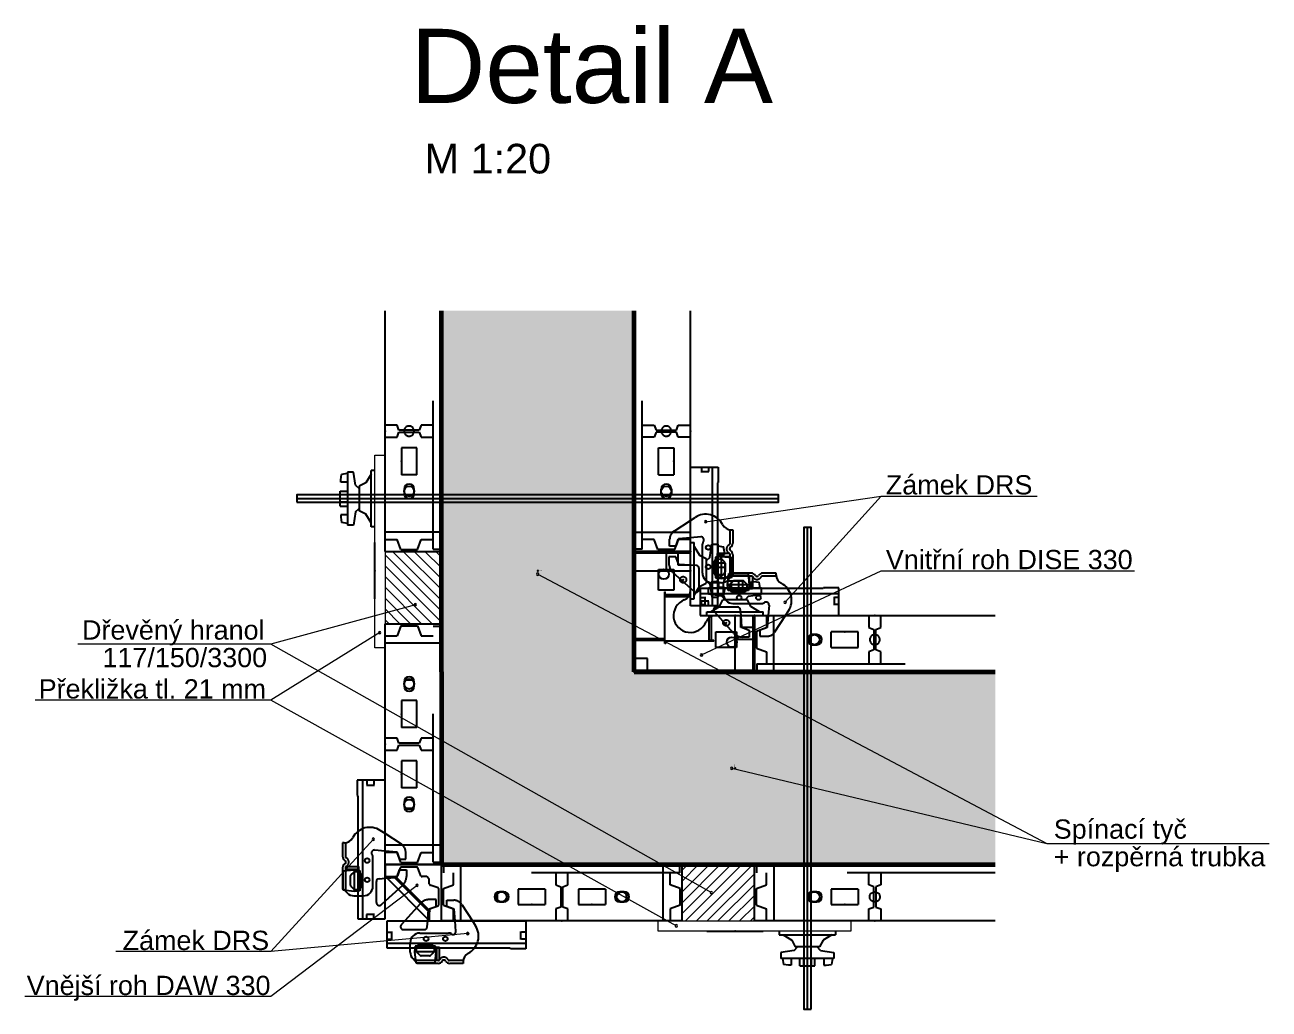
# Model space of a CAD drawing. Header units: millimetres. Extents: x 1924 to 471109, y -30014 to 109986.
# Drawn here: x 356945 to 358625, y 19697 to 21025 of the extents above; entities that cross this region are included whole.
import ezdxf

# ---------------------------------------------------------------- set-up
doc = ezdxf.new("R2010")
doc.units = ezdxf.units.MM
doc.header["$LTSCALE"] = 100
doc.linetypes.add('104', pattern=[4, 2, -2])
for name, color, linetype, lineweight in [('Bloky', 7, 'Continuous', 15), ('Hatch', 7, 'Continuous', 15), ('texty', 255, 'Continuous', 15), ('Velmi tlustá', 10, 'Continuous', 60)]:
    doc.layers.add(name, color=color, linetype=linetype, lineweight=lineweight)
doc.layers.add('PERI_HELPLINE', color=140, linetype='Continuous', plot=False)
doc.layers.add('PERI_HIDDEN', color=30, linetype='104', plot=False)
doc.styles.add('PERI-Blocktxt', font='arial.ttf')
doc.styles.add('PERI-txt-arial', font='arial.ttf')
doc.styles.get("Standard").update_dxf_attribs({"font": 'arial.ttf'})

msp = doc.modelspace()

# ---------------------------------------------------------------- hatches: boundary and pattern name
at = {"layer": 'Bloky', "true_color": 0x939598}
h = msp.add_hatch(dxfattribs=at)
h.set_pattern_fill('ANSI31', color=252, scale=3.25, angle=-90)
h.set_pattern_definition([(315, (220709.312, 364119.721), (7.2964581, 7.2964581), [])])
h.paths.add_polyline_path([(357507.359, 20314.211), (357431.309, 20314.211), (357431.309, 20216.711), (357507.359, 20216.711)])
h = msp.add_hatch(dxfattribs=at)
h.set_pattern_fill('ANSI31', color=252, scale=3.25)
h.set_pattern_definition([(45, (14026.849, -116906.336), (-7.2964581, 7.2964581), [])])
h.paths.add_polyline_path([(357832.359, 19891.711), (357832.359, 19815.661), (357929.859, 19815.661), (357929.859, 19891.711)])
at = {"layer": 'Hatch', "true_color": 0x939598}
h = msp.add_hatch(color=252, dxfattribs=at)
h.dxf.hatch_style = 1
h.paths.add_polyline_path([(357767.359, 20639.211), (357507.359, 20639.211), (357507.359, 20151.711), (357507.359, 19891.711), (357767.359, 19891.711), (358254.859, 19891.711), (358254.859, 20151.711), (357767.359, 20151.711)])
h.paths.add_polyline_path([(357508.163, 20314.048), (357508.163, 20316.19), (357507.188, 20316.19), (357507.188, 20314.048)], flags=24)
h.paths.add_polyline_path([(357508.606, 20313.959), (357508.606, 20319.988), (357507.093, 20319.988), (357507.093, 20313.959)], flags=9)
h.paths.add_polyline_path([(357929.695, 20150.907), (357931.837, 20150.907), (357931.837, 20151.882), (357929.695, 20151.882)], flags=8)
h.paths.add_polyline_path([(357929.606, 20150.464), (357935.635, 20150.464), (357935.635, 20151.977), (357929.606, 20151.977)], flags=24)
h.paths.add_polyline_path([(357767.521, 20314.048), (357767.521, 20316.19), (357766.546, 20316.19), (357766.546, 20314.048)], flags=24)
h.paths.add_polyline_path([(357767.627, 20313.959), (357767.627, 20319.988), (357766.114, 20319.988), (357766.114, 20313.959)], flags=25)

# ---------------------------------------------------------------- linework, layer by layer
at = {"color": 0, "linetype": 'ByBlock'}
for p, q in [((357431.309, 20314.211), (357431.309, 20639.211)), ((357507.359, 20314.211), (357507.359, 20639.211)), ((357767.359, 20314.211), (357767.359, 20639.211)), ((357843.409, 20314.211), (357843.409, 20639.211)), ((357380.609, 20421.461), (357380.609, 20349.961)), ((357388.821, 20421.461), (357380.609, 20421.461)), ((357391.336, 20403.563), (357388.821, 20421.461)), ((357417.659, 20423.736), (357412.459, 20423.736)), ((357412.459, 20347.686), (357412.459, 20423.736)), ((357843.409, 20332.7), (357843.409, 20428.125)), ((357843.409, 20428.125), (357880.862, 20428.125)), ((357868.514, 20421.625), (357857.426, 20421.625)), ((357858.359, 20427.445), (357858.359, 20422.376)), ((357867.784, 20427.445), (357867.784, 20422.376)), ((357873.387, 20240.925), (357873.387, 20428.125)), ((357880.862, 20428.125), (357880.862, 20407.325)), ((357371.509, 20411.061), (357372.754, 20418.127)), ((357371.509, 20407.811), (357371.509, 20411.061)), ((357380.609, 20407.811), (357371.509, 20407.811)), ((357380.609, 20419.511), (357372.754, 20418.127)), ((357391.336, 20403.563), (357396.219, 20399.074)), ((357405.309, 20406.858), (357396.219, 20402.232)), ((357412.459, 20418.536), (357405.309, 20406.858)), ((357880.862, 20407.325), (357880.045, 20406.854)), ((357880.045, 20406.854), (357880.045, 20240.925)), ((357370.859, 20395.826), (357380.609, 20395.826)), ((357370.859, 20375.597), (357370.859, 20395.826)), ((357380.609, 20390.769), (357370.859, 20390.769)), ((357396.219, 20402.232), (357396.219, 20369.191)), ((357456.984, 20398.386), (357456.984, 20392.536)), ((357470.634, 20392.536), (357470.634, 20398.386)), ((357804.084, 20392.536), (357804.084, 20398.386)), ((357817.734, 20398.386), (357817.734, 20392.536)), ((357380.609, 20380.654), (357370.859, 20380.654)), ((357370.859, 20375.597), (357380.609, 20375.597)), ((357391.336, 20367.86), (357396.219, 20372.349)), ((357371.509, 20363.611), (357371.509, 20360.361)), ((357380.609, 20363.611), (357371.509, 20363.611)), ((357371.509, 20360.361), (357372.754, 20353.296)), ((357380.609, 20351.911), (357372.754, 20353.296)), ((357391.336, 20367.86), (357388.821, 20349.961)), ((357405.309, 20364.565), (357396.219, 20369.191)), ((357412.459, 20352.886), (357405.309, 20364.565)), ((357843.409, 20356.109), (357849.801, 20360.26)), ((357388.821, 20349.961), (357380.609, 20349.961)), ((357417.659, 20347.686), (357412.459, 20347.686)), ((357898.454, 20343.655), (357900.687, 20343.655)), ((357900.687, 20343.655), (357900.687, 20325.536)), ((357417.659, 20250.186), (357417.659, 20326.236)), ((357857.447, 20333.929), (357843.409, 20332.7)), ((357843.409, 20295.723), (357843.409, 20332.7)), ((357843.409, 20326.236), (357848.609, 20326.236)), ((357843.409, 20250.186), (357843.409, 20326.236)), ((357848.609, 20250.186), (357848.609, 20326.236)), ((357848.609, 20321.036), (357855.759, 20309.358)), ((357859.737, 20285.155), (357859.737, 20323.981)), ((357869.731, 20306.063), (357872.246, 20323.961)), ((357872.246, 20323.961), (357880.459, 20323.961)), ((357880.459, 20323.961), (357880.459, 20252.461)), ((357880.459, 20322.011), (357888.313, 20320.627)), ((357889.559, 20313.561), (357888.313, 20320.627)), ((357431.309, 20314.211), (357507.359, 20314.211)), ((357843.409, 20314.211), (357767.359, 20314.211)), ((357767.359, 20314.211), (357767.359, 20151.711)), ((357843.409, 20314.211), (357767.359, 20314.211)), ((357769.309, 20312.261), (357843.409, 20312.261)), ((357769.309, 20153.661), (357769.309, 20311.936)), ((357843.409, 20253.111), (357843.409, 20314.211)), ((357855.759, 20309.358), (357864.848, 20304.732)), ((357869.731, 20306.063), (357864.848, 20301.574)), ((357864.848, 20304.732), (357864.848, 20271.691)), ((357885.087, 20307.253), (357877.287, 20306.433)), ((357877.287, 20306.433), (357877.287, 20278.826)), ((357880.459, 20310.311), (357889.559, 20310.311)), ((357900.037, 20305.681), (357885.087, 20307.253)), ((357885.087, 20306.807), (357885.087, 20278.692)), ((357889.559, 20310.311), (357889.559, 20313.561)), ((357900.037, 20279.578), (357900.037, 20305.681)), ((357900.687, 20309.774), (357900.687, 20281.092)), ((357805.578, 20290.161), (357809.74, 20290.161)), ((357851.481, 20295.158), (357843.409, 20295.723)), ((357855.109, 20263.025), (357855.109, 20291.268)), ((357875.987, 20283.902), (357875.987, 20301.357)), ((357890.209, 20298.326), (357880.459, 20298.326)), ((357880.459, 20293.269), (357890.209, 20293.269)), ((357890.209, 20278.097), (357890.209, 20298.326)), ((357855.759, 20267.065), (357864.848, 20271.691)), ((357869.731, 20270.36), (357864.848, 20274.849)), ((357869.731, 20270.36), (357872.246, 20252.461)), ((357870.059, 20264.811), (357871.443, 20272.666)), ((357878.509, 20273.911), (357871.443, 20272.666)), ((357885.412, 20272.155), (357872.737, 20272.155)), ((357877.287, 20278.826), (357885.087, 20278.006)), ((357881.759, 20273.911), (357878.509, 20273.911)), ((357880.459, 20283.154), (357890.209, 20283.154)), ((357890.209, 20278.097), (357880.459, 20278.097)), ((357881.759, 20264.811), (357881.759, 20273.911)), ((357885.087, 20278.006), (357900.037, 20279.578)), ((357887.802, 20269.764), (357887.802, 20257.089)), ((357894.696, 20282.044), (357891.61, 20278.957)), ((357893.653, 20269.44), (357895.225, 20284.39)), ((357894.473, 20261.64), (357893.653, 20269.44)), ((357893.744, 20274.561), (357913.973, 20274.561)), ((357893.744, 20274.561), (357893.744, 20264.811)), ((357922.454, 20269.44), (357894.339, 20269.44)), ((357897.691, 20279.049), (357894.604, 20275.963)), ((357895.225, 20284.39), (357921.328, 20284.39)), ((357925.421, 20285.039), (357896.739, 20285.039)), ((357898.801, 20264.811), (357898.801, 20274.561)), ((357908.916, 20264.811), (357908.916, 20274.561)), ((357913.973, 20274.561), (357913.973, 20264.811)), ((357921.328, 20284.39), (357922.9, 20269.44)), ((357922.9, 20269.44), (357922.08, 20261.64)), ((357925.959, 20273.911), (357929.209, 20273.911)), ((357925.959, 20264.811), (357925.959, 20273.911)), ((357929.209, 20273.911), (357936.274, 20272.666)), ((357937.659, 20264.811), (357936.274, 20272.666)), ((357959.302, 20285.039), (357941.183, 20285.039)), ((357959.302, 20282.807), (357959.302, 20285.039)), ((357843.409, 20253.111), (357840.692, 20253.111)), ((357843.409, 20255.711), (357842.255, 20255.711)), ((357843.409, 20240.925), (357843.409, 20264.801)), ((357843.409, 20264.801), (357848.599, 20260.127)), ((357848.609, 20255.386), (357855.759, 20267.065)), ((358022.501, 20264.398), (357856.572, 20264.398)), ((357856.572, 20264.398), (357856.572, 20227.761)), ((357856.572, 20257.74), (358043.772, 20257.74)), ((357857.253, 20252.136), (357862.322, 20252.136)), ((357863.072, 20252.867), (357863.072, 20241.779)), ((357939.609, 20264.811), (357868.109, 20264.811)), ((357868.109, 20256.599), (357868.109, 20264.811)), ((357886.007, 20254.084), (357868.109, 20256.599)), ((357872.246, 20252.461), (357880.459, 20252.461)), ((357880.459, 20266.111), (357889.559, 20266.111)), ((357880.459, 20254.411), (357888.313, 20255.796)), ((357886.007, 20254.084), (357890.496, 20249.201)), ((357889.559, 20262.861), (357888.313, 20255.796)), ((357889.559, 20266.111), (357889.559, 20262.861)), ((357922.08, 20261.64), (357894.473, 20261.64)), ((357899.55, 20260.339), (357917.005, 20260.339)), ((357921.71, 20254.084), (357917.221, 20249.201)), ((357921.71, 20254.084), (357939.609, 20256.599)), ((357939.609, 20256.599), (357939.609, 20264.811)), ((358022.972, 20265.215), (358022.501, 20264.398)), ((358043.772, 20265.215), (358022.972, 20265.215)), ((358037.272, 20252.867), (358037.272, 20241.779)), ((358043.092, 20252.136), (358038.023, 20252.136)), ((358043.772, 20227.761), (358043.772, 20265.215)), ((357843.409, 20250.186), (357848.609, 20250.186)), ((357880.045, 20240.925), (357843.409, 20240.925)), ((357857.253, 20242.711), (357862.322, 20242.711)), ((357868.514, 20247.425), (357857.426, 20247.425)), ((357858.359, 20241.606), (357858.359, 20246.675)), ((357867.784, 20241.606), (357867.784, 20246.675)), ((357871.034, 20232.961), (357882.712, 20240.111)), ((357878.672, 20239.461), (357906.915, 20239.461)), ((357882.712, 20240.111), (357887.338, 20249.201)), ((357920.379, 20249.201), (357887.338, 20249.201)), ((357900.802, 20244.089), (357939.628, 20244.089)), ((357910.805, 20235.834), (357911.37, 20227.761)), ((357925.005, 20240.111), (357920.379, 20249.201)), ((357936.684, 20232.961), (357925.005, 20240.111)), ((357949.576, 20241.8), (357948.347, 20227.761)), ((358043.092, 20242.711), (358038.023, 20242.711)), ((357856.572, 20227.761), (357880.448, 20227.761)), ((357865.834, 20232.961), (357941.884, 20232.961)), ((357865.834, 20227.761), (357865.834, 20232.961)), ((357865.834, 20227.761), (357941.884, 20227.761)), ((357868.759, 20227.761), (357929.859, 20227.761)), ((357868.759, 20225.045), (357868.759, 20227.761)), ((357880.448, 20227.761), (357875.774, 20232.952)), ((357911.37, 20227.761), (357948.347, 20227.761)), ((357927.909, 20227.761), (357927.909, 20153.661)), ((357929.859, 20151.711), (357929.859, 20227.761)), ((357929.859, 20227.761), (358254.859, 20227.761)), ((357929.859, 20227.761), (357929.859, 20151.711)), ((357941.884, 20227.761), (357941.884, 20232.961)), ((357948.347, 20227.761), (358043.772, 20227.761)), ((357971.756, 20227.761), (357975.907, 20234.154)), ((357431.309, 19891.711), (357431.309, 20216.711)), ((357431.309, 20216.711), (357507.359, 20216.711)), ((357507.359, 19891.711), (357507.359, 20216.711)), ((358014.034, 20202.086), (358008.184, 20202.086)), ((357905.809, 20194.092), (357905.809, 20189.93)), ((358008.184, 20188.436), (358014.034, 20188.436)), ((357767.359, 20151.711), (357929.859, 20151.711)), ((357927.909, 20153.661), (357769.309, 20153.661)), ((357929.859, 20151.711), (358254.859, 20151.711)), ((357456.984, 20138.386), (357456.984, 20132.536)), ((357460.069, 20141.171), (357467.548, 20141.171)), ((357470.634, 20132.536), (357470.634, 20138.386)), ((357431.309, 20005.625), (357393.855, 20005.625)), ((357393.855, 20005.625), (357393.855, 19984.825)), ((357401.33, 19818.425), (357401.33, 20005.625)), ((357406.934, 20004.945), (357406.934, 19999.876)), ((357416.359, 20004.945), (357416.359, 19999.876)), ((357431.309, 19910.2), (357431.309, 20005.625)), ((357393.855, 19984.825), (357394.672, 19984.354)), ((357394.672, 19984.354), (357394.672, 19818.425)), ((357406.203, 19999.125), (357417.291, 19999.125)), ((357456.984, 19975.886), (357456.984, 19970.036)), ((357467.548, 19967.252), (357460.069, 19967.252)), ((357470.634, 19970.036), (357470.634, 19975.886)), ((357431.309, 19933.609), (357424.916, 19937.76)), ((357376.263, 19921.155), (357374.031, 19921.155)), ((357374.031, 19921.155), (357374.031, 19903.036)), ((357414.981, 19862.655), (357414.981, 19901.481)), ((357417.27, 19911.429), (357431.309, 19910.2)), ((357431.309, 19873.223), (357431.309, 19910.2)), ((357374.031, 19887.274), (357374.031, 19858.592)), ((357374.68, 19883.181), (357389.63, 19884.753)), ((357374.68, 19857.078), (357374.68, 19883.181)), ((357389.63, 19884.753), (357397.43, 19883.933)), ((357389.63, 19884.307), (357389.63, 19856.192)), ((357397.43, 19883.933), (357397.43, 19856.326)), ((357507.359, 19891.711), (357431.309, 19891.711)), ((357431.309, 19891.711), (357431.309, 19876.111)), ((357431.309, 19891.711), (357507.359, 19891.711)), ((357507.359, 19815.661), (357507.359, 19891.711)), ((357832.359, 19891.711), (357507.359, 19891.711)), ((357507.359, 19815.661), (357507.359, 19891.711)), ((357832.359, 19815.661), (357832.359, 19891.711)), ((358254.859, 19891.711), (357929.859, 19891.711)), ((357929.859, 19815.661), (357929.859, 19891.711)), ((357398.731, 19861.402), (357398.731, 19878.857)), ((357419.609, 19840.525), (357419.609, 19868.768)), ((357423.236, 19872.658), (357431.309, 19873.223)), ((357431.959, 19875.461), (357491.109, 19816.311)), ((357389.63, 19855.506), (357374.68, 19857.078)), ((357377.026, 19856.549), (357380.113, 19853.463)), ((357389.306, 19849.655), (357401.981, 19849.655)), ((357397.43, 19856.326), (357389.63, 19855.506)), ((357582.899, 19844.422), (357582.899, 19851.901)), ((357591.534, 19854.986), (357585.684, 19854.986)), ((357754.034, 19854.986), (357748.184, 19854.986)), ((357756.818, 19851.901), (357756.818, 19844.422)), ((358014.034, 19854.986), (358008.184, 19854.986)), ((357431.309, 19842.301), (357426.118, 19837.627)), ((357431.309, 19818.425), (357431.309, 19842.301)), ((357585.684, 19841.336), (357591.534, 19841.336)), ((357748.184, 19841.336), (357754.034, 19841.336)), ((358008.184, 19841.336), (358014.034, 19841.336)), ((357394.672, 19818.425), (357431.309, 19818.425)), ((357406.203, 19824.925), (357417.291, 19824.925)), ((357406.934, 19819.106), (357406.934, 19824.175)), ((357416.359, 19819.106), (357416.359, 19824.175)), ((357434.072, 19779.025), (357434.072, 19815.661)), ((357434.072, 19815.661), (357457.948, 19815.661)), ((357457.948, 19815.661), (357453.274, 19810.471)), ((357488.305, 19807.589), (357488.87, 19815.661)), ((357488.87, 19815.661), (357525.847, 19815.661)), ((357491.759, 19815.661), (357507.359, 19815.661)), ((357832.359, 19815.661), (357507.359, 19815.661)), ((357527.076, 19801.623), (357525.847, 19815.661)), ((357525.847, 19815.661), (357621.272, 19815.661)), ((357549.256, 19815.661), (357553.407, 19809.269)), ((357621.272, 19815.661), (357621.272, 19778.208)), ((358254.859, 19815.661), (357929.859, 19815.661)), ((357434.753, 19800.711), (357439.822, 19800.711)), ((357440.572, 19790.556), (357440.572, 19801.644)), ((357456.172, 19803.961), (357484.415, 19803.961)), ((357478.302, 19799.333), (357517.128, 19799.333)), ((357614.772, 19790.556), (357614.772, 19801.644)), ((357620.592, 19800.711), (357615.523, 19800.711)), ((357865.834, 19802.011), (357941.884, 19802.011)), ((357963.334, 19802.011), (357963.334, 19796.811)), ((358039.384, 19802.011), (358039.384, 19796.811)), ((357434.072, 19785.683), (357621.272, 19785.683)), ((357434.753, 19791.286), (357439.822, 19791.286)), ((357465.302, 19773.658), (357465.302, 19786.333)), ((357471.973, 19781.783), (357471.153, 19773.983)), ((357499.58, 19781.783), (357471.973, 19781.783)), ((357477.05, 19783.083), (357494.505, 19783.083)), ((357500.4, 19773.983), (357499.58, 19781.783)), ((357620.592, 19791.286), (357615.523, 19791.286)), ((357963.334, 19796.811), (358039.384, 19796.811)), ((357968.534, 19796.811), (357980.212, 19789.661)), ((357980.212, 19789.661), (357984.838, 19780.572)), ((358022.505, 19789.661), (358017.879, 19780.572)), ((358034.184, 19796.811), (358022.505, 19789.661)), ((357600.001, 19779.025), (357434.072, 19779.025)), ((357471.153, 19773.983), (357472.725, 19759.033)), ((357499.954, 19773.983), (357471.839, 19773.983)), ((357498.828, 19759.033), (357500.4, 19773.983)), ((357600.472, 19778.208), (357600.001, 19779.025)), ((357621.272, 19778.208), (357600.472, 19778.208)), ((357983.507, 19775.689), (357965.609, 19773.174)), ((357965.609, 19773.174), (357965.609, 19764.961)), ((358037.109, 19764.961), (357965.609, 19764.961)), ((357967.559, 19764.961), (357968.943, 19757.107)), ((357979.259, 19764.961), (357979.259, 19755.861)), ((357983.507, 19775.689), (357987.996, 19780.572)), ((358017.879, 19780.572), (357984.838, 19780.572)), ((357991.244, 19755.211), (357991.244, 19764.961)), ((357996.301, 19764.961), (357996.301, 19755.211)), ((358006.416, 19764.961), (358006.416, 19755.211)), ((358011.473, 19755.211), (358011.473, 19764.961)), ((358019.21, 19775.689), (358014.721, 19780.572)), ((358019.21, 19775.689), (358037.109, 19773.174)), ((358023.459, 19764.961), (358023.459, 19755.861)), ((358035.159, 19764.961), (358033.774, 19757.107)), ((358037.109, 19773.174), (358037.109, 19764.961)), ((357472.196, 19761.379), (357469.11, 19764.466)), ((357472.725, 19759.033), (357498.828, 19759.033)), ((357502.921, 19758.383), (357474.239, 19758.383)), ((357536.802, 19758.383), (357518.683, 19758.383)), ((357536.802, 19760.616), (357536.802, 19758.383)), ((357976.009, 19755.861), (357968.943, 19757.107)), ((357979.259, 19755.861), (357976.009, 19755.861)), ((357991.244, 19755.211), (358011.473, 19755.211)), ((358023.459, 19755.861), (358026.709, 19755.861)), ((358026.709, 19755.861), (358033.774, 19757.107))]:
    msp.add_line(p, q, dxfattribs=at)
for points in [[(357312.359, 20380.836), (357962.359, 20380.836), (357962.359, 20390.586), (357312.359, 20390.586)], [(358006.234, 19696.711), (358006.234, 20346.711), (357996.484, 20346.711), (357996.484, 19696.711)]]:
    msp.add_lwpolyline(points, close=True, dxfattribs=at)
for centre, radius in [((357463.809, 20395.461), 6.825), ((357810.909, 20395.461), 6.825), ((357867.537, 20319.605), 3.087), ((357807.659, 20283.661), 6.825), ((357867.537, 20293.605), 3.087), ((357909.252, 20251.889), 3.087), ((357935.252, 20251.889), 3.087), ((358011.109, 20195.261), 6.825), ((357899.309, 20192.011), 6.825), ((357463.809, 20135.461), 6.825), ((357463.809, 19972.961), 6.825), ((357407.181, 19897.105), 3.087), ((357407.181, 19871.105), 3.087), ((357588.609, 19848.161), 6.825), ((357751.109, 19848.161), 6.825), ((358011.109, 19848.161), 6.825), ((357486.752, 19791.533), 3.087), ((357512.752, 19791.533), 3.087)]:
    msp.add_circle(centre, radius, dxfattribs=at)
for centre, radius, start, end in [((357463.809, 20398.386), 6.825, 0, 180), ((357810.909, 20398.386), 6.825, 0, 180), ((357463.809, 20392.536), 6.825, 180, 0), ((357810.909, 20392.536), 6.825, 180, 0), ((357863.962, 20338.455), 26, 27.818139, 123), ((357898.454, 20356.655), 13, 207.818139, 270), ((357857.787, 20330.043), 3.9, 324.340912, 95), ((357866.237, 20323.981), 6.5, 144.340912, 180), ((357898.737, 20317.655), 2.6, 120, 240), ((357894.187, 20325.536), 6.5, 300, 0), ((357878.587, 20301.357), 2.6, 119.983221, 180), ((357894.187, 20309.774), 6.5, 0, 60), ((357851.209, 20291.268), 3.9, 0, 86), ((357872.737, 20285.155), 13, 180, 270), ((357878.587, 20283.902), 2.6, 180, 240), ((357885.412, 20285.155), 13, 270, 315), ((357900.802, 20269.764), 13, 135, 180), ((357887.802, 20288.938), 9.75, 315, 317.695679), ((357887.802, 20288.938), 9.75, 332.197148, 336.432346), ((357904.585, 20272.155), 9.75, 132.304321, 135), ((357904.585, 20272.155), 9.75, 113.567654, 117.802852), ((357925.421, 20278.539), 6.5, 30, 90), ((357933.302, 20283.089), 2.6, 210, 330), ((357941.183, 20278.539), 6.5, 90, 150), ((357972.302, 20282.807), 13, 180, 242.181861), ((357954.102, 20248.314), 26, 327, 62.181861), ((357830.409, 20261.064), 13, 291.323686, 0), ((357851.209, 20263.025), 3.9, 228, 0), ((357900.802, 20257.089), 13, 180, 270), ((357899.55, 20262.939), 2.6, 210, 270), ((357917.005, 20262.939), 2.6, 270, 330.016779), ((357843.409, 20227.761), 22.75, 111.323686, 338.676314), ((357878.672, 20235.561), 3.9, 90, 222), ((357906.915, 20235.561), 3.9, 4, 90), ((357939.628, 20250.589), 6.5, 270, 305.659088), ((357945.69, 20242.139), 3.9, 355, 125.659088), ((357876.711, 20214.761), 13, 90, 158.676314), ((358008.184, 20195.261), 6.825, 90, 270), ((358014.034, 20195.261), 6.825, 270, 90), ((357463.809, 20138.386), 6.825, 0, 180), ((357463.809, 20132.536), 6.825, 180, 0), ((357463.809, 19975.886), 6.825, 0, 180), ((357463.809, 19970.036), 6.825, 180, 0), ((357410.756, 19915.955), 26, 57, 152.181861), ((357376.263, 19934.155), 13, 270, 332.181861), ((357380.531, 19903.036), 6.5, 180, 240), ((357416.931, 19907.543), 3.9, 85, 215.659088), ((357408.481, 19901.481), 6.5, 0, 35.659088), ((357380.531, 19887.274), 6.5, 120, 180), ((357375.981, 19895.155), 2.6, 300, 60), ((357396.131, 19878.857), 2.6, 360, 60.016779), ((357423.509, 19868.768), 3.9, 94, 180), ((357431.959, 19876.111), 0.65, 180, 270), ((357370.132, 19849.655), 9.75, 62.197148, 66.432346), ((357370.132, 19849.655), 9.75, 45, 47.695679), ((357389.306, 19862.655), 13, 225, 270), ((357396.131, 19861.402), 2.6, 300, 0), ((357401.981, 19862.655), 13, 270, 0), ((357585.684, 19848.161), 6.825, 90, 270), ((357591.534, 19848.161), 6.825, 270, 90), ((357748.184, 19848.161), 6.825, 90, 270), ((357754.034, 19848.161), 6.825, 270, 90), ((358008.184, 19848.161), 6.825, 90, 270), ((358014.034, 19848.161), 6.825, 270, 90), ((357423.509, 19840.525), 3.9, 180, 312), ((357491.759, 19816.311), 0.65, 180, 270), ((357456.172, 19807.861), 3.9, 138, 270), ((357478.302, 19786.333), 13, 90, 180), ((357484.415, 19807.861), 3.9, 270, 356), ((357517.128, 19792.833), 6.5, 54.340912, 90), ((357523.19, 19801.283), 3.9, 234.340912, 5), ((357531.602, 19795.108), 26, 297.818139, 33), ((357477.05, 19780.483), 2.6, 90, 150), ((357494.505, 19780.483), 2.6, 29.983221, 90), ((357478.302, 19773.658), 13, 180, 225), ((357549.802, 19760.616), 13, 117.818139, 180), ((357465.302, 19754.485), 9.75, 42.304321, 45), ((357465.302, 19754.485), 9.75, 23.567654, 27.802852), ((357502.921, 19764.883), 6.5, 270, 330), ((357510.802, 19760.333), 2.6, 30, 150), ((357518.683, 19764.883), 6.5, 210, 270)]:
    msp.add_arc(centre, radius, start, end, dxfattribs=at)
at = {"layer": 'Bloky'}
for p, q in [((357417.659, 20444.211), (357431.309, 20444.211)), ((357417.659, 20184.211), (357417.659, 20444.211)), ((357431.309, 20346.711), (357431.309, 20184.211)), ((357507.359, 20314.211), (357431.309, 20314.211)), ((357431.309, 20314.211), (357431.309, 20216.711)), ((357507.359, 20216.711), (357507.359, 20314.211)), ((357431.309, 20216.711), (357507.359, 20216.711)), ((357431.309, 20184.211), (357417.659, 20184.211)), ((357832.359, 19891.711), (357832.359, 19815.661)), ((357929.859, 19891.711), (357832.359, 19891.711)), ((357929.859, 19815.661), (357929.859, 19891.711)), ((357799.859, 19802.011), (357799.859, 19815.661)), ((357799.859, 19815.661), (357962.359, 19815.661)), ((357832.359, 19815.661), (357929.859, 19815.661)), ((358059.859, 19815.661), (358059.859, 19802.011)), ((358059.859, 19802.011), (357799.859, 19802.011))]:
    msp.add_line(p, q, dxfattribs=at)
at = {"layer": 'PERI_HELPLINE'}
for p, q in [((357312.359, 20385.711), (357962.359, 20385.711)), ((357507.359, 20340.211), (357431.309, 20340.211)), ((357767.359, 20340.211), (357843.409, 20340.211)), ((358001.359, 19696.711), (358001.359, 20346.711)), ((357810.909, 20314.211), (357810.909, 20288.211)), ((357767.359, 20288.211), (357843.409, 20288.211)), ((357903.859, 20151.711), (357903.859, 20227.761)), ((357955.859, 20151.711), (357955.859, 20227.761)), ((357507.359, 20190.737), (357431.309, 20190.737)), ((357929.859, 20195.261), (357903.859, 20195.261)), ((357507.359, 19917.737), (357431.309, 19917.737)), ((357533.333, 19891.711), (357533.333, 19815.661)), ((357806.333, 19891.711), (357806.333, 19815.661)), ((357955.859, 19891.711), (357955.859, 19815.661))]:
    msp.add_line(p, q, dxfattribs=at)
for p in [(357431.309, 20476.711), (357843.409, 20476.711), (357453.409, 20436.086), (357821.309, 20436.086), (357507.359, 20314.211), (357767.359, 20314.211), (357843.409, 20314.39), (357417.659, 20288.211), (357637.359, 20288.211), (357843.409, 20288.211), (357833.659, 20276.186), (357903.859, 20227.761), (357930.037, 20227.761), (358092.359, 20227.761), (357507.359, 20216.711), (357891.834, 20218.011), (358051.734, 20205.661), (357767.359, 20151.711), (357929.859, 20151.711), (357453.409, 20094.836), (357431.309, 20054.211), (357903.859, 20021.711), (357453.409, 20013.586), (357431.309, 19891.89), (357507.359, 19891.711), (357507.359, 19891.711), (357507.359, 19891.711), (357832.359, 19891.711), (357629.234, 19837.761), (357710.484, 19837.761), (358051.734, 19837.761), (357507.537, 19815.661), (357669.859, 19815.661), (358092.359, 19815.661), (357903.859, 19802.011)]:
    msp.add_point(p, dxfattribs=at)
at = {"layer": 'PERI_HIDDEN'}
for p, q in [((357496.309, 20317.461), (357496.309, 20639.211)), ((357778.409, 20317.461), (357778.409, 20639.211)), ((357447.559, 20484.836), (357431.309, 20484.836)), ((357450.043, 20478.011), (357447.559, 20484.836)), ((357447.559, 20468.586), (357450.043, 20475.411)), ((357477.574, 20478.011), (357450.043, 20478.011)), ((357450.043, 20475.411), (357477.574, 20475.411)), ((357480.059, 20484.836), (357477.574, 20478.011)), ((357477.574, 20475.411), (357480.059, 20468.586)), ((357496.309, 20484.836), (357480.059, 20484.836)), ((357778.409, 20484.836), (357794.659, 20484.836)), ((357794.659, 20484.836), (357797.143, 20478.011)), ((357797.143, 20475.411), (357794.659, 20468.586)), ((357797.143, 20478.011), (357824.674, 20478.011)), ((357824.674, 20475.411), (357797.143, 20475.411)), ((357824.674, 20478.011), (357827.159, 20484.836)), ((357827.159, 20468.586), (357824.674, 20475.411)), ((357827.159, 20484.836), (357843.409, 20484.836)), ((357431.309, 20468.586), (357447.559, 20468.586)), ((357480.059, 20468.586), (357496.309, 20468.586)), ((357794.659, 20468.586), (357778.409, 20468.586)), ((357843.409, 20468.586), (357827.159, 20468.586)), ((357474.209, 20417.886), (357453.409, 20417.886)), ((357800.509, 20417.886), (357821.309, 20417.886)), ((357896.787, 20343.655), (357896.787, 20324.746)), ((357431.309, 20330.461), (357447.559, 20330.461)), ((357452.432, 20317.071), (357447.559, 20330.461)), ((357475.185, 20317.071), (357480.059, 20330.461)), ((357480.059, 20330.461), (357496.309, 20330.461)), ((357794.659, 20330.461), (357778.409, 20330.461)), ((357799.532, 20317.071), (357794.659, 20330.461)), ((357822.285, 20317.071), (357827.159, 20330.461)), ((357843.409, 20330.461), (357827.159, 20330.461)), ((357452.432, 20317.071), (357475.185, 20317.071)), ((357456.984, 20314.211), (357456.984, 20317.071)), ((357470.634, 20314.211), (357470.634, 20317.071)), ((357496.309, 20317.461), (357507.359, 20317.461)), ((357778.409, 20317.461), (357767.359, 20317.461)), ((357822.285, 20317.071), (357799.532, 20317.071)), ((357804.084, 20314.211), (357804.084, 20317.071)), ((357804.084, 20314.211), (357804.084, 20312.261)), ((357817.734, 20314.211), (357817.734, 20317.071)), ((357817.734, 20314.211), (357817.734, 20312.261)), ((357827.159, 20295.686), (357827.159, 20312.261)), ((357878.315, 20303.943), (357883.853, 20304.525)), ((357885.963, 20303.778), (357889.525, 20300.217)), ((357896.787, 20310.564), (357896.787, 20278.145)), ((357769.309, 20294.711), (357767.359, 20294.711)), ((357800.509, 20262.211), (357800.509, 20290.161)), ((357800.509, 20290.161), (357805.578, 20290.161)), ((357809.74, 20290.161), (357821.309, 20290.161)), ((357821.309, 20290.161), (357821.309, 20262.211)), ((357843.409, 20295.686), (357827.159, 20295.686)), ((357843.409, 20264.801), (357843.409, 20295.723)), ((357890.287, 20298.378), (357890.287, 20286.882)), ((357769.309, 20281.711), (357767.359, 20281.711)), ((357883.853, 20280.735), (357878.315, 20281.317)), ((357889.525, 20285.043), (357885.963, 20281.482)), ((357926.211, 20281.139), (357893.792, 20281.139)), ((357900.691, 20273.878), (357897.129, 20270.316)), ((357914.025, 20274.639), (357902.529, 20274.639)), ((357919.425, 20270.316), (357915.864, 20273.878)), ((357959.302, 20281.139), (357940.393, 20281.139)), ((357821.309, 20262.211), (357800.509, 20262.211)), ((357809.609, 20259.611), (357808.959, 20259.611)), ((357808.959, 20190.061), (357808.959, 20259.611)), ((357809.609, 20253.111), (357809.609, 20259.611)), ((357842.255, 20255.711), (357809.609, 20255.711)), ((357840.692, 20253.111), (357809.609, 20253.111)), ((357896.382, 20268.206), (357896.964, 20262.668)), ((357919.59, 20262.668), (357920.172, 20268.206)), ((357868.759, 20193.961), (357868.759, 20225.045)), ((357871.359, 20227.761), (357871.359, 20193.961)), ((357880.448, 20227.761), (357911.37, 20227.761)), ((357911.334, 20211.511), (357911.334, 20227.761)), ((357946.109, 20227.761), (357946.109, 20211.511)), ((358084.234, 20227.761), (358084.234, 20211.511)), ((358100.484, 20211.511), (358100.484, 20227.761)), ((357452.432, 20213.851), (357447.559, 20200.461)), ((357452.432, 20213.851), (357475.185, 20213.851)), ((357456.984, 20216.711), (357456.984, 20213.851)), ((357470.634, 20216.711), (357470.634, 20213.851)), ((357475.185, 20213.851), (357480.059, 20200.461)), ((357496.309, 19894.961), (357496.309, 20213.461)), ((357496.309, 20213.461), (357507.359, 20213.461)), ((357877.859, 20205.661), (357905.809, 20205.661)), ((357877.859, 20184.861), (357877.859, 20205.661)), ((357905.809, 20205.661), (357905.809, 20194.092)), ((357927.584, 20211.511), (357911.334, 20211.511)), ((357929.859, 20202.086), (357927.909, 20202.086)), ((357929.859, 20202.086), (357932.719, 20202.086)), ((357932.719, 20206.638), (357946.109, 20211.511)), ((357932.719, 20206.638), (357932.719, 20183.885)), ((358033.534, 20184.861), (358033.534, 20205.661)), ((358084.234, 20211.511), (358091.059, 20209.027)), ((358091.059, 20209.027), (358091.059, 20181.496)), ((358093.659, 20209.027), (358100.484, 20211.511)), ((358093.659, 20181.496), (358093.659, 20209.027)), ((357431.309, 20200.461), (357447.559, 20200.461)), ((357480.059, 20200.461), (357496.309, 20200.461)), ((357769.309, 20196.886), (357808.959, 20196.886)), ((357808.959, 20194.286), (357769.309, 20194.286)), ((357810.259, 20190.061), (357808.959, 20190.061)), ((357875.259, 20193.311), (357810.259, 20193.311)), ((357810.259, 20190.061), (357810.259, 20193.311)), ((357875.259, 20193.961), (357868.759, 20193.961)), ((357875.259, 20193.311), (357875.259, 20193.961)), ((357905.809, 20184.861), (357877.859, 20184.861)), ((357905.809, 20189.93), (357905.809, 20184.861)), ((357929.859, 20188.436), (357927.909, 20188.436)), ((357929.859, 20188.436), (357932.719, 20188.436)), ((357785.559, 20169.911), (357769.309, 20169.911)), ((357785.559, 20153.661), (357785.559, 20169.911)), ((357932.719, 20183.885), (357946.109, 20179.011)), ((357946.109, 20179.011), (357946.109, 20162.761)), ((358091.059, 20181.496), (358084.234, 20179.011)), ((358084.234, 20179.011), (358084.234, 20162.761)), ((358100.484, 20179.011), (358093.659, 20181.496)), ((358100.484, 20162.761), (358100.484, 20179.011)), ((357897.359, 20151.711), (357897.359, 20153.661)), ((357910.359, 20151.711), (357910.359, 20153.661)), ((357933.109, 20162.761), (358254.859, 20162.761)), ((357933.109, 20162.761), (357933.109, 20151.711)), ((357474.209, 20076.636), (357453.409, 20076.636)), ((357447.559, 20062.336), (357431.309, 20062.336)), ((357450.043, 20055.511), (357447.559, 20062.336)), ((357447.559, 20046.086), (357450.043, 20052.911)), ((357477.574, 20055.511), (357450.043, 20055.511)), ((357450.043, 20052.911), (357477.574, 20052.911)), ((357480.059, 20062.336), (357477.574, 20055.511)), ((357477.574, 20052.911), (357480.059, 20046.086)), ((357496.309, 20062.336), (357480.059, 20062.336)), ((357431.309, 20046.086), (357447.559, 20046.086)), ((357480.059, 20046.086), (357496.309, 20046.086)), ((357474.209, 19995.386), (357453.409, 19995.386)), ((357377.931, 19921.155), (357377.931, 19902.246)), ((357447.559, 19907.961), (357431.309, 19907.961)), ((357452.432, 19894.571), (357447.559, 19907.961)), ((357475.185, 19894.571), (357480.059, 19907.961)), ((357480.059, 19907.961), (357496.309, 19907.961)), ((357377.931, 19888.064), (357377.931, 19855.645)), ((357451.823, 19887.178), (357448.026, 19876.745)), ((357452.432, 19894.571), (357475.185, 19894.571)), ((357473.962, 19888.461), (357453.656, 19888.461)), ((357456.984, 19891.711), (357456.984, 19894.571)), ((357470.634, 19891.711), (357470.634, 19894.571)), ((357479.592, 19876.745), (357475.794, 19887.178)), ((357496.309, 19894.961), (357507.359, 19894.961)), ((357510.609, 19880.661), (357510.609, 19891.711)), ((357829.109, 19880.661), (357829.109, 19891.711)), ((357933.109, 19880.661), (357933.109, 19891.711)), ((357384.431, 19875.878), (357384.431, 19864.382)), ((357388.754, 19881.278), (357385.192, 19877.717)), ((357396.402, 19881.443), (357390.864, 19882.025)), ((357431.309, 19842.301), (357431.309, 19873.223)), ((357431.959, 19875.461), (357442.739, 19875.461)), ((357443.199, 19875.271), (357444.348, 19876.42)), ((357443.199, 19875.271), (357490.918, 19827.552)), ((357444.348, 19876.42), (357492.067, 19828.701)), ((357446.193, 19875.461), (357445.75, 19875.018)), ((357450.972, 19869.796), (357449.823, 19868.647)), ((357487.859, 19875.461), (357481.424, 19875.461)), ((357491.109, 19872.211), (357487.859, 19875.461)), ((357491.109, 19865.777), (357491.109, 19872.211)), ((357829.109, 19880.661), (357510.609, 19880.661)), ((357523.609, 19864.411), (357523.609, 19880.661)), ((357661.734, 19880.661), (357661.734, 19864.411)), ((357677.984, 19864.411), (357677.984, 19880.661)), ((357816.109, 19864.411), (357816.109, 19880.661)), ((358254.859, 19880.661), (357933.109, 19880.661)), ((357946.109, 19864.411), (357946.109, 19880.661)), ((358084.234, 19864.411), (358084.234, 19880.661)), ((358100.484, 19880.661), (358100.484, 19864.411)), ((357385.192, 19862.543), (357388.754, 19858.982)), ((357390.864, 19858.235), (357396.402, 19858.817)), ((357502.825, 19860.147), (357492.392, 19863.944)), ((357504.109, 19838.008), (357504.109, 19858.314)), ((357507.359, 19854.986), (357510.219, 19854.986)), ((357510.219, 19859.538), (357523.609, 19864.411)), ((357510.219, 19836.785), (357510.219, 19859.538)), ((357647.434, 19858.561), (357647.434, 19837.761)), ((357661.734, 19864.411), (357668.559, 19861.927)), ((357668.559, 19861.927), (357668.559, 19834.396)), ((357671.159, 19861.927), (357677.984, 19864.411)), ((357671.159, 19834.396), (357671.159, 19861.927)), ((357728.684, 19858.561), (357728.684, 19837.761)), ((357829.499, 19859.538), (357816.109, 19864.411)), ((357829.499, 19836.785), (357829.499, 19859.538)), ((357832.359, 19854.986), (357829.499, 19854.986)), ((357929.859, 19854.986), (357932.719, 19854.986)), ((357932.719, 19859.538), (357946.109, 19864.411)), ((357932.719, 19836.785), (357932.719, 19859.538)), ((358069.934, 19858.561), (358069.934, 19837.761)), ((358091.059, 19861.927), (358084.234, 19864.411)), ((358091.059, 19834.396), (358091.059, 19861.927)), ((358100.484, 19864.411), (358093.659, 19861.927)), ((358093.659, 19861.927), (358093.659, 19834.396)), ((357485.443, 19835.325), (357484.294, 19834.176)), ((357492.392, 19832.378), (357502.825, 19836.176)), ((357507.359, 19841.336), (357510.219, 19841.336)), ((357510.219, 19836.785), (357523.609, 19831.911)), ((357668.559, 19834.396), (357661.734, 19831.911)), ((357677.984, 19831.911), (357671.159, 19834.396)), ((357829.499, 19836.785), (357816.109, 19831.911)), ((357832.359, 19841.336), (357829.499, 19841.336)), ((357929.859, 19841.336), (357932.719, 19841.336)), ((357932.719, 19836.785), (357946.109, 19831.911)), ((358084.234, 19831.911), (358091.059, 19834.396)), ((358093.659, 19834.396), (358100.484, 19831.911)), ((357457.948, 19815.661), (357488.87, 19815.661)), ((357490.665, 19830.103), (357491.109, 19830.546)), ((357492.067, 19828.701), (357490.918, 19827.552)), ((357491.109, 19827.092), (357491.109, 19816.311)), ((357523.609, 19815.661), (357523.609, 19831.911)), ((357661.734, 19831.911), (357661.734, 19815.661)), ((357677.984, 19815.661), (357677.984, 19831.911)), ((357816.109, 19831.911), (357816.109, 19815.661)), ((357946.109, 19815.661), (357946.109, 19831.911)), ((358084.234, 19815.661), (358084.234, 19831.911)), ((358100.484, 19831.911), (358100.484, 19815.661)), ((357473.882, 19775.217), (357474.464, 19780.755)), ((357478.191, 19769.545), (357474.629, 19773.107)), ((357491.525, 19768.783), (357480.029, 19768.783)), ((357496.925, 19773.107), (357493.364, 19769.545)), ((357497.09, 19780.755), (357497.672, 19775.217)), ((357503.711, 19762.283), (357471.292, 19762.283)), ((357536.802, 19762.283), (357517.893, 19762.283))]:
    msp.add_line(p, q, dxfattribs=at)
at = {"layer": 'PERI_HIDDEN', "extrusion": (-1, -2.00516e-16, -3.55271e-16)}
for p, q in [((357474.209, 20454.286), (357453.409, 20454.286)), ((357453.409, 20454.286), (357453.409, 20417.886)), ((357474.209, 20417.886), (357474.209, 20454.286)), ((357474.209, 20113.036), (357453.409, 20113.036)), ((357453.409, 20113.036), (357453.409, 20076.636)), ((357474.209, 20076.636), (357474.209, 20113.036)), ((357474.209, 20031.786), (357453.409, 20031.786)), ((357453.409, 20031.786), (357453.409, 19995.386)), ((357474.209, 19995.386), (357474.209, 20031.786))]:
    msp.add_line(p, q, dxfattribs=at)
at = {"layer": 'PERI_HIDDEN', "extrusion": (1, -2.00516e-16, -3.55271e-16)}
for p, q in [((357800.509, 20417.886), (357800.509, 20454.286)), ((357800.509, 20454.286), (357821.309, 20454.286)), ((357821.309, 20454.286), (357821.309, 20417.886))]:
    msp.add_line(p, q, dxfattribs=at)
at = {"layer": 'PERI_HIDDEN', "linetype": '104'}
for p, q in [((357821.378, 20341.802), (357843.409, 20356.109)), ((357815.458, 20321.555), (357815.458, 20330.899)), ((357823.852, 20321.555), (357815.458, 20321.555)), ((357827.399, 20331.3), (357823.852, 20321.555)), ((357843.409, 20332.7), (357827.399, 20331.3)), ((357823.852, 20307.225), (357814.484, 20307.225)), ((357814.484, 20307.225), (357814.484, 20298.08)), ((357827.637, 20296.825), (357823.852, 20307.225)), ((357896.409, 20311.48), (357879.422, 20311.48)), ((357879.422, 20311.48), (357879.422, 20307.58)), ((357879.422, 20307.58), (357896.787, 20307.58)), ((357819.86, 20286.004), (357843.409, 20264.801)), ((357843.409, 20295.723), (357827.637, 20296.825)), ((357923.227, 20263.775), (357923.227, 20281.139)), ((357927.127, 20280.762), (357927.127, 20263.775)), ((357927.127, 20263.775), (357923.227, 20263.775)), ((357901.651, 20204.213), (357880.448, 20227.761)), ((357911.37, 20227.761), (357912.472, 20211.99)), ((357948.347, 20227.761), (357946.947, 20211.752)), ((357957.449, 20205.731), (357971.756, 20227.761)), ((357912.472, 20211.99), (357922.872, 20208.205)), ((357922.872, 20208.205), (357922.872, 20198.836)), ((357946.947, 20211.752), (357937.202, 20208.205)), ((357937.202, 20208.205), (357937.202, 20199.811)), ((357922.872, 20198.836), (357913.727, 20198.836)), ((357937.202, 20199.811), (357946.546, 20199.811)), ((357453.339, 19919.302), (357431.309, 19933.609)), ((357431.309, 19910.2), (357447.318, 19908.8)), ((357447.318, 19908.8), (357450.865, 19899.055)), ((357459.259, 19899.055), (357459.259, 19908.399)), ((357395.295, 19885.08), (357377.931, 19885.08)), ((357378.308, 19888.98), (357395.295, 19888.98)), ((357395.295, 19888.98), (357395.295, 19885.08)), ((357447.08, 19874.325), (357450.865, 19884.725)), ((357450.865, 19899.055), (357459.259, 19899.055)), ((357450.865, 19884.725), (357460.234, 19884.725)), ((357460.234, 19884.725), (357460.234, 19875.58)), ((357431.309, 19873.223), (357447.08, 19874.325)), ((357454.857, 19863.504), (357431.309, 19842.301)), ((357479.151, 19839.21), (357457.948, 19815.661)), ((357489.972, 19831.433), (357500.372, 19835.218)), ((357500.372, 19844.586), (357491.227, 19844.586)), ((357500.372, 19835.218), (357500.372, 19844.586)), ((357514.702, 19835.218), (357514.702, 19843.612)), ((357514.702, 19843.612), (357524.046, 19843.612)), ((357524.447, 19831.671), (357514.702, 19835.218)), ((357534.949, 19837.692), (357549.256, 19815.661)), ((357488.87, 19815.661), (357489.972, 19831.433)), ((357525.847, 19815.661), (357524.447, 19831.671)), ((357504.627, 19779.648), (357500.727, 19779.648)), ((357500.727, 19779.648), (357500.727, 19762.283)), ((357504.627, 19762.661), (357504.627, 19779.648))]:
    msp.add_line(p, q, dxfattribs=at)
at = {"layer": 'PERI_HIDDEN', "extrusion": (-3.00096e-16, 1, -3.55271e-16)}
for p, q in [((358069.934, 20205.661), (358033.534, 20205.661)), ((358069.934, 20184.861), (358069.934, 20205.661)), ((358033.534, 20184.861), (358069.934, 20184.861))]:
    msp.add_line(p, q, dxfattribs=at)
at = {"layer": 'PERI_HIDDEN', "extrusion": (4.22561e-16, -1, -3.55271e-16)}
for p, q in [((357647.434, 19858.561), (357611.034, 19858.561)), ((357611.034, 19858.561), (357611.034, 19837.761)), ((357728.684, 19858.561), (357692.284, 19858.561)), ((357692.284, 19858.561), (357692.284, 19837.761)), ((358069.934, 19858.561), (358033.534, 19858.561)), ((358033.534, 19858.561), (358033.534, 19837.761)), ((357611.034, 19837.761), (357647.434, 19837.761)), ((357692.284, 19837.761), (357728.684, 19837.761)), ((358033.534, 19837.761), (358069.934, 19837.761))]:
    msp.add_line(p, q, dxfattribs=at)
at = {"layer": 'PERI_HIDDEN', "extrusion": (1.33227e-16, -4.22561e-16, -1)}
msp.add_circle((-357463.809, 20476.711), 6.825, dxfattribs=at)
at = {"layer": 'PERI_HIDDEN', "extrusion": (-1.33227e-16, -4.22561e-16, -1)}
msp.add_circle((-357810.909, 20476.711), 6.825, dxfattribs=at)
at = {"layer": 'PERI_HIDDEN'}
for centre, radius in [((357833.659, 20276.186), 4.225), ((357891.834, 20218.011), 4.225), ((358092.359, 19848.161), 6.825)]:
    msp.add_circle(centre, radius, dxfattribs=at)
at = {"layer": 'PERI_HIDDEN', "extrusion": (-4.22561e-16, -1.33227e-16, -1)}
msp.add_circle((-358092.359, 20195.261), 6.825, dxfattribs=at)
at = {"layer": 'PERI_HIDDEN', "linetype": '104'}
for centre, radius, start, end in [((357828.458, 20330.899), 13, 123, 180), ((357830.734, 20298.08), 16.25, 180, 228), ((357913.727, 20215.086), 16.25, 222, 270), ((357946.546, 20212.811), 13, 270, 327), ((357446.259, 19908.399), 13, 360, 57), ((357443.984, 19875.58), 16.25, 312, 0), ((357491.227, 19828.336), 16.25, 90, 138), ((357524.046, 19830.612), 13, 33, 90)]:
    msp.add_arc(centre, radius, start, end, dxfattribs=at)
at = {"layer": 'PERI_HIDDEN'}
for centre, radius, start, end in [((357898.737, 20317.655), 6.5, 114.624318, 245.375682), ((357895.487, 20324.746), 1.3, 294.624318, 0), ((357878.587, 20301.357), 2.6, 96, 119.983221), ((357884.125, 20301.94), 2.6, 45, 96), ((357895.487, 20310.564), 1.3, 360, 65.375682), ((357887.687, 20298.378), 2.6, 360, 45), ((357887.687, 20286.882), 2.6, 315, 0), ((357878.587, 20283.902), 2.6, 240.016779, 264), ((357884.125, 20283.32), 2.6, 264, 315), ((357887.802, 20288.938), 9.75, 317.695679, 332.197148), ((357898.967, 20268.478), 2.6, 135, 186), ((357904.585, 20272.155), 9.75, 117.802852, 132.304321), ((357902.529, 20272.039), 2.6, 90, 135), ((357914.025, 20272.039), 2.6, 45, 90), ((357917.587, 20268.478), 2.6, 354, 45), ((357926.211, 20279.839), 1.3, 24.624318, 90), ((357933.302, 20283.089), 6.5, 204.624318, 335.375682), ((357940.393, 20279.839), 1.3, 90, 155.375682), ((357899.55, 20262.939), 2.6, 186, 209.983221), ((357917.005, 20262.939), 2.6, 330.016779, 354), ((357379.231, 19902.246), 1.3, 180, 245.375682), ((357375.981, 19895.155), 6.5, 294.624318, 65.375682), ((357379.231, 19888.064), 1.3, 114.624318, 180), ((357453.656, 19886.511), 1.95, 90, 160), ((357473.962, 19886.511), 1.95, 20, 90), ((357387.031, 19875.878), 2.6, 135, 180), ((357390.592, 19879.44), 2.6, 84, 135), ((357396.131, 19878.857), 2.6, 60.016779, 84), ((357442.739, 19874.811), 0.65, 45, 90), ((357446.193, 19877.411), 1.95, 270, 340), ((357481.424, 19877.411), 1.95, 200, 270), ((357493.059, 19865.777), 1.95, 180, 250), ((357370.132, 19849.655), 9.75, 47.695679, 62.197148), ((357387.031, 19864.382), 2.6, 180, 225), ((357390.592, 19860.82), 2.6, 225, 276), ((357396.131, 19861.402), 2.6, 276, 299.983221), ((357502.159, 19858.314), 1.95, 0, 70), ((357493.059, 19830.546), 1.95, 110, 180), ((357502.159, 19838.008), 1.95, 290, 0), ((357490.459, 19827.092), 0.65, 0, 45), ((357477.05, 19780.483), 2.6, 150.016779, 174), ((357494.505, 19780.483), 2.6, 6, 29.983221), ((357476.467, 19774.945), 2.6, 174, 225), ((357480.029, 19771.383), 2.6, 225, 270), ((357491.525, 19771.383), 2.6, 270, 315), ((357495.087, 19774.945), 2.6, 315, 6), ((357510.802, 19760.333), 6.5, 24.624318, 155.375682), ((357465.302, 19754.485), 9.75, 27.802852, 42.304321), ((357503.711, 19763.583), 1.3, 270, 335.375682), ((357517.893, 19763.583), 1.3, 204.624318, 270)]:
    msp.add_arc(centre, radius, start, end, dxfattribs=at)
at = {"layer": 'texty'}
for p, q in [((357864.014, 20354.343), (358100.785, 20389.069)), ((357971.326, 20245.701), (358100.785, 20389.069)), ((358100.785, 20389.069), (358311.286, 20389.069)), ((357858.462, 20174.587), (358100.785, 20288.201)), ((358100.785, 20288.201), (358442.91, 20288.201)), ((357637.359, 20283.661), (358324.396, 19920.363)), ((357472.243, 20242.38), (357277.415, 20189.042)), ((357424.244, 20204.875), (357277.415, 20113.695)), ((357277.415, 20189.042), (357016.889, 20189.042)), ((357871.594, 19853.956), (357277.415, 20189.042)), ((357277.415, 20113.695), (356959.093, 20113.695)), ((357824.311, 19809.11), (357277.415, 20113.695)), ((357899.309, 20021.711), (358324.396, 19920.363)), ((357415.677, 19925.994), (357277.415, 19774.314)), ((358324.396, 19920.363), (358624.508, 19920.363)), ((357474.561, 19863.595), (357277.415, 19713.572)), ((357543.03, 19798.716), (357277.415, 19774.314)), ((357277.415, 19774.314), (357067.788, 19774.314)), ((357277.415, 19713.572), (356945.26, 19713.572))]:
    msp.add_line(p, q, dxfattribs=at)
for centre, start, end in [((357864.014, 20354.343), 0, 180), ((357864.014, 20354.343), 180, 0), ((357637.359, 20283.661), 0, 180), ((357637.359, 20283.661), 180, 0), ((357472.243, 20242.38), 0, 180), ((357472.243, 20242.38), 180, 0), ((357971.326, 20245.701), 0, 180), ((357971.326, 20245.701), 180, 0), ((357424.244, 20204.875), 0, 180), ((357424.244, 20204.875), 180, 0), ((357858.462, 20174.587), 0, 180), ((357858.462, 20174.587), 180, 0), ((357899.309, 20021.711), 0, 180), ((357899.309, 20021.711), 180, 0), ((357415.677, 19925.994), 0, 180), ((357415.677, 19925.994), 180, 0), ((357474.561, 19863.595), 0, 180), ((357474.561, 19863.595), 180, 0), ((357871.594, 19853.956), 0, 180), ((357871.594, 19853.956), 180, 0), ((357543.03, 19798.716), 0, 180), ((357543.03, 19798.716), 180, 0), ((357824.311, 19809.11), 0, 180), ((357824.311, 19809.11), 180, 0)]:
    msp.add_arc(centre, 1.625, start, end, dxfattribs=at)
at = {"layer": 'Velmi tlustá'}
for p, q in [((357507.359, 20151.711), (357507.359, 20639.211)), ((357767.359, 20151.711), (357767.359, 20639.211)), ((357507.359, 20151.711), (357507.359, 19891.711)), ((357767.359, 20151.711), (358254.859, 20151.711)), ((357507.359, 19891.711), (357767.359, 19891.711)), ((357767.359, 19891.711), (358254.859, 19891.711))]:
    msp.add_line(p, q, dxfattribs=at)

# ---------------------------------------------------------------- texts
at = {"color": 0, "linetype": 'ByBlock', "style": 'PERI-Blocktxt'}
for tag, p, s, height, flags in [('FAKTOR', (357508.338, 20314.211), '1', 0.975, 9), ('FAKTOR', (357767.359, 20314.211), '1', 0.975, 9), ('ART', (357508, 20314.211), '066020', 0.65, 3), ('ART', (357767.359, 20314.211), '066020', 0.65, 3), ('FAKTOR', (357417.659, 20288.211), '1', 0.975, 9), ('ART', (357417.659, 20288.211), '030370', 0.65, 3), ('ART', (357902.559, 20021.711), '030480', 0.65, 3), ('FAKTOR', (357903.859, 20021.711), '1', 0.975, 9)]:
    msp.add_attdef(tag, p, s, height=height, rotation=90, dxfattribs=dict(at, flags=flags))
for tag, p, s, height, flags in [('ART', (357637.359, 20289.511), '030480', 0.65, 3), ('FAKTOR', (357637.359, 20288.211), '1', 0.975, 9), ('ART', (357903.859, 20227.761), '030370', 0.65, 3), ('FAKTOR', (357903.859, 20227.761), '1', 0.975, 9), ('ART', (357929.859, 20151.07), '066020', 0.65, 3), ('FAKTOR', (357929.859, 20150.732), '1', 0.975, 9)]:
    msp.add_attdef(tag, p, s, height=height, dxfattribs=dict(at, flags=flags))
at = {"color": 0, "linetype": 'ByBlock', "style": 'PERI-Blocktxt', "text_generation_flag": 2}
for tag, p, s, height, rotation, flags in [('FAKTOR', (357843.409, 20288.211), '1', 0.975, 270, 9), ('ART', (357843.409, 20288.211), '030370', 0.65, 270, 3), ('ART', (357903.859, 19802.011), '030370', 0.65, 180, 3), ('FAKTOR', (357903.859, 19802.011), '1', 0.975, 180, 9)]:
    msp.add_attdef(tag, p, s, height=height, rotation=rotation, dxfattribs=dict(at, flags=flags))
at = {"style": 'PERI-txt-arial'}
for tag, s, flags in [('Faktor', '1', 9), ('ART', '126242', 3)]:
    msp.add_attdef(tag, (357767.359, 20151.711), s, height=0.65, rotation=90, dxfattribs=dict(at, flags=flags))
at = {"linetype": 'Continuous', "style": 'PERI-txt-arial', "text_generation_flag": 2}
for tag, s, flags in [('ART', '066028', 3), ('Faktor', '1', 9)]:
    msp.add_attdef(tag, (357507.359, 19891.711), s, height=0.65, rotation=180, dxfattribs=dict(at, flags=flags))
at = {"layer": 'texty'}
for s, height, p in [('Detail A', 100, (357465.836, 20919.548)), ('M 1:20', 40, (357484.688, 20824.365)), ('Zámek DRS', 26, (358107.234, 20391.218)), ('Vnitřní roh DISE 330', 26, (358107.234, 20290.35)), ('Dřevěný hranol', 26, (357022.425, 20195.34)), ('117/150/3300', 26, (357049.996, 20158.121)), ('Překližka tl. 21 mm', 26, (356963.897, 20115.844)), ('Spínací tyč', 26, (358333.856, 19926.661)), ('+ rozpěrná trubka', 26, (358333.856, 19889.442)), ('Zámek DRS', 26, (357077.177, 19776.462)), ('Vnější roh DAW 330', 26, (356947.715, 19715.721))]:
    msp.add_text(s, height=height, dxfattribs=at).set_placement(p)

doc.saveas('drawing.dxf')
